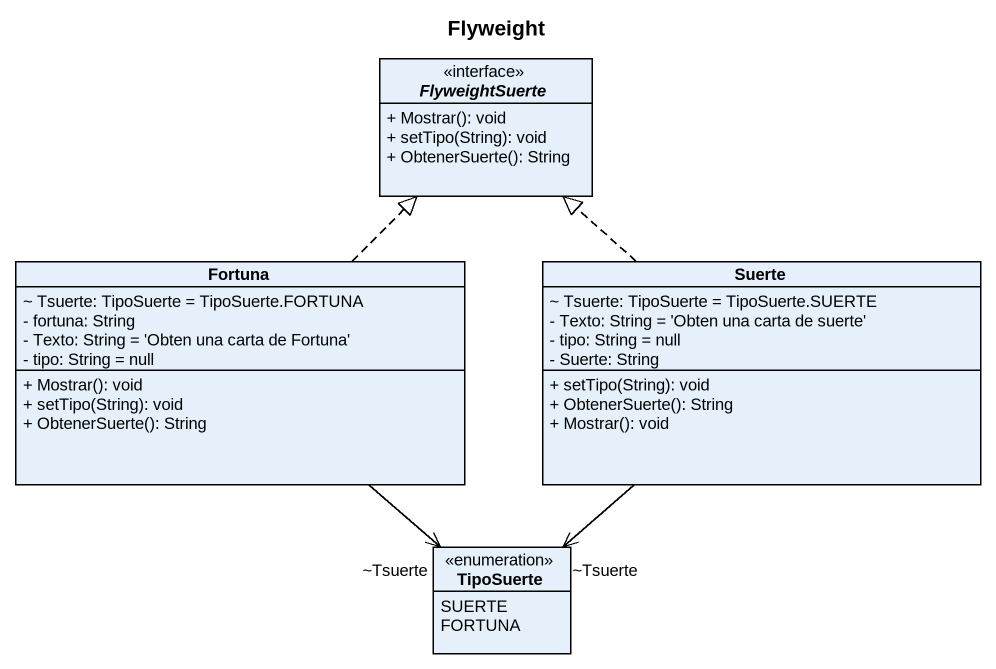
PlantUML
@startuml
title Flyweight
hide circle
hide empty members
skinparam classAttributeIconSize 0
interface FlyweightSuerte <<interface>> {
  + Mostrar(): void
  + setTipo(String): void
  + ObtenerSuerte(): String
}
class Fortuna {
  ~ Tsuerte: TipoSuerte = TipoSuerte.FORTUNA
  - fortuna: String
  - Texto: String = 'Obten una carta de Fortuna'
  - tipo: String = null
  + Mostrar(): void
  + setTipo(String): void
  + ObtenerSuerte(): String
}
class Suerte {
  ~ Tsuerte: TipoSuerte = TipoSuerte.SUERTE
  - Texto: String = 'Obten una carta de suerte'
  - tipo: String = null
  - Suerte: String
  + setTipo(String): void
  + ObtenerSuerte(): String
  + Mostrar(): void
}
enum TipoSuerte {
  SUERTE
  FORTUNA
}
Fortuna .up.|> FlyweightSuerte
Fortuna --> "~Tsuerte" TipoSuerte
Suerte .up.|> FlyweightSuerte
Suerte --> "~Tsuerte" TipoSuerte
@enduml
